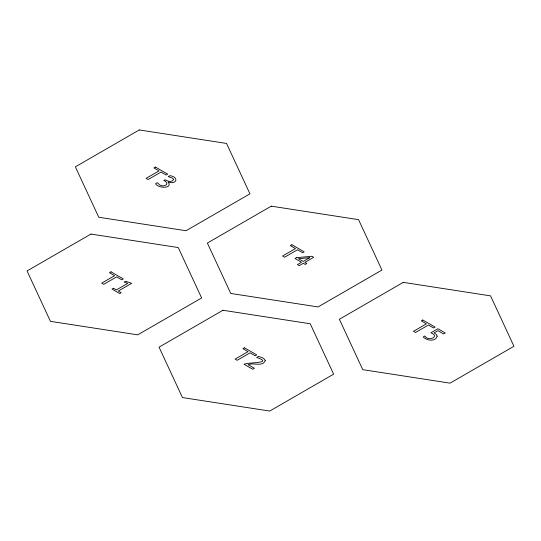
<?xml version="1.0" encoding="UTF-8"?>
<svg xmlns="http://www.w3.org/2000/svg" width="541" height="541" viewBox="0 0 541 541"><rect width="100%" height="100%" fill="white"/><g stroke="black" fill="none" stroke-linecap="round" stroke-linejoin="round"><path stroke-width="0.81" d="M437.209 336.13C435.688 342.047 426.606 340.695 423.197 336.975L424.915 335.981C427.721 341.953 440.638 336.603 430.913 332.796L437.94 328.739L445.25 332.958L443.573 333.932L437.953 330.686L434.146 332.884L436.303 334.494L437.209 336.13M173.627 179.45C172.221 182.696 167.379 181.377 165.12 179.72L163.822 180.471C166.195 181.073 168.691 184.474 165.14 185.455A3.719 2.144 0 0 1 163.666 185.806A4.037 2.333 0 0 1 161.259 185.61L159.811 185.008L157.37 182.655L155.578 183.69C157.512 188.227 173.073 189.194 168.224 182.08C176.833 184.9 179.227 176.9 169.894 175.649L168.217 176.616L172.207 177.989L173.627 179.45M265.273 360.678C262.541 367.089 253.364 362.375 248.13 364.668L254.405 368.286L252.721 369.26L244.119 364.296C247.352 362.091 274.693 363.579 256.684 357.466L258.382 356.485C260.89 357.168 264.387 357.851 265.273 360.678M139.267 129.948L75.368 166.838L98.753 217.232L186.043 230.737L249.942 193.84L226.551 143.446L139.267 129.948M155.423 167.047L153.887 167.933L159.013 170.888L146.097 178.341L148.146 179.524L161.062 172.072L166.182 175.027L167.717 174.148L155.423 167.047M90.949 234.057L27.05 270.946L50.441 321.34L137.725 334.845L201.624 297.949L178.232 247.555L90.949 234.057M111.006 271.825L109.478 272.711L114.597 275.673L101.688 283.126L103.737 284.309L116.653 276.857L121.772 279.812L123.307 278.926L111.006 271.825M113.482 288.265L112.034 289.097L119.744 293.553L121.191 292.715L118.296 291.051L131.659 283.335L125.64 281.246L124.153 282.098L127.764 283.349L116.369 289.935L113.482 288.265M271.271 206.155L207.372 243.051L230.764 293.445L318.047 306.943L381.946 270.054L358.555 219.66L271.271 206.155M291.87 244.742L290.334 245.621L295.46 248.583L282.551 256.035L284.6 257.218L297.509 249.766L302.635 252.721L304.164 251.835L291.87 244.742M296.454 257.665L295.001 258.503L301.499 262.257L297.415 264.617L299.22 265.658L303.305 263.298L305.239 264.414L306.808 263.508L304.881 262.392L313.658 257.32L311.859 256.278L296.454 257.665M309.621 257.719L303.197 261.425L298.456 258.686L309.621 257.719M222.953 310.264L159.054 347.16L182.445 397.554L269.729 411.052L333.628 374.162L310.236 323.768L222.953 310.264M244.444 347.809L242.909 348.688L248.035 351.65L235.119 359.102L237.174 360.286L250.084 352.833L255.21 355.789L256.738 354.903L244.444 347.809M403.275 282.368L339.376 319.264L362.768 369.659L450.051 383.156L513.95 346.267L490.559 295.873L403.275 282.368M422.805 320.002L421.27 320.887L426.396 323.843L413.486 331.302L415.535 332.485L428.445 325.026L433.571 327.988L435.099 327.102L422.805 320.002"/></g></svg>
